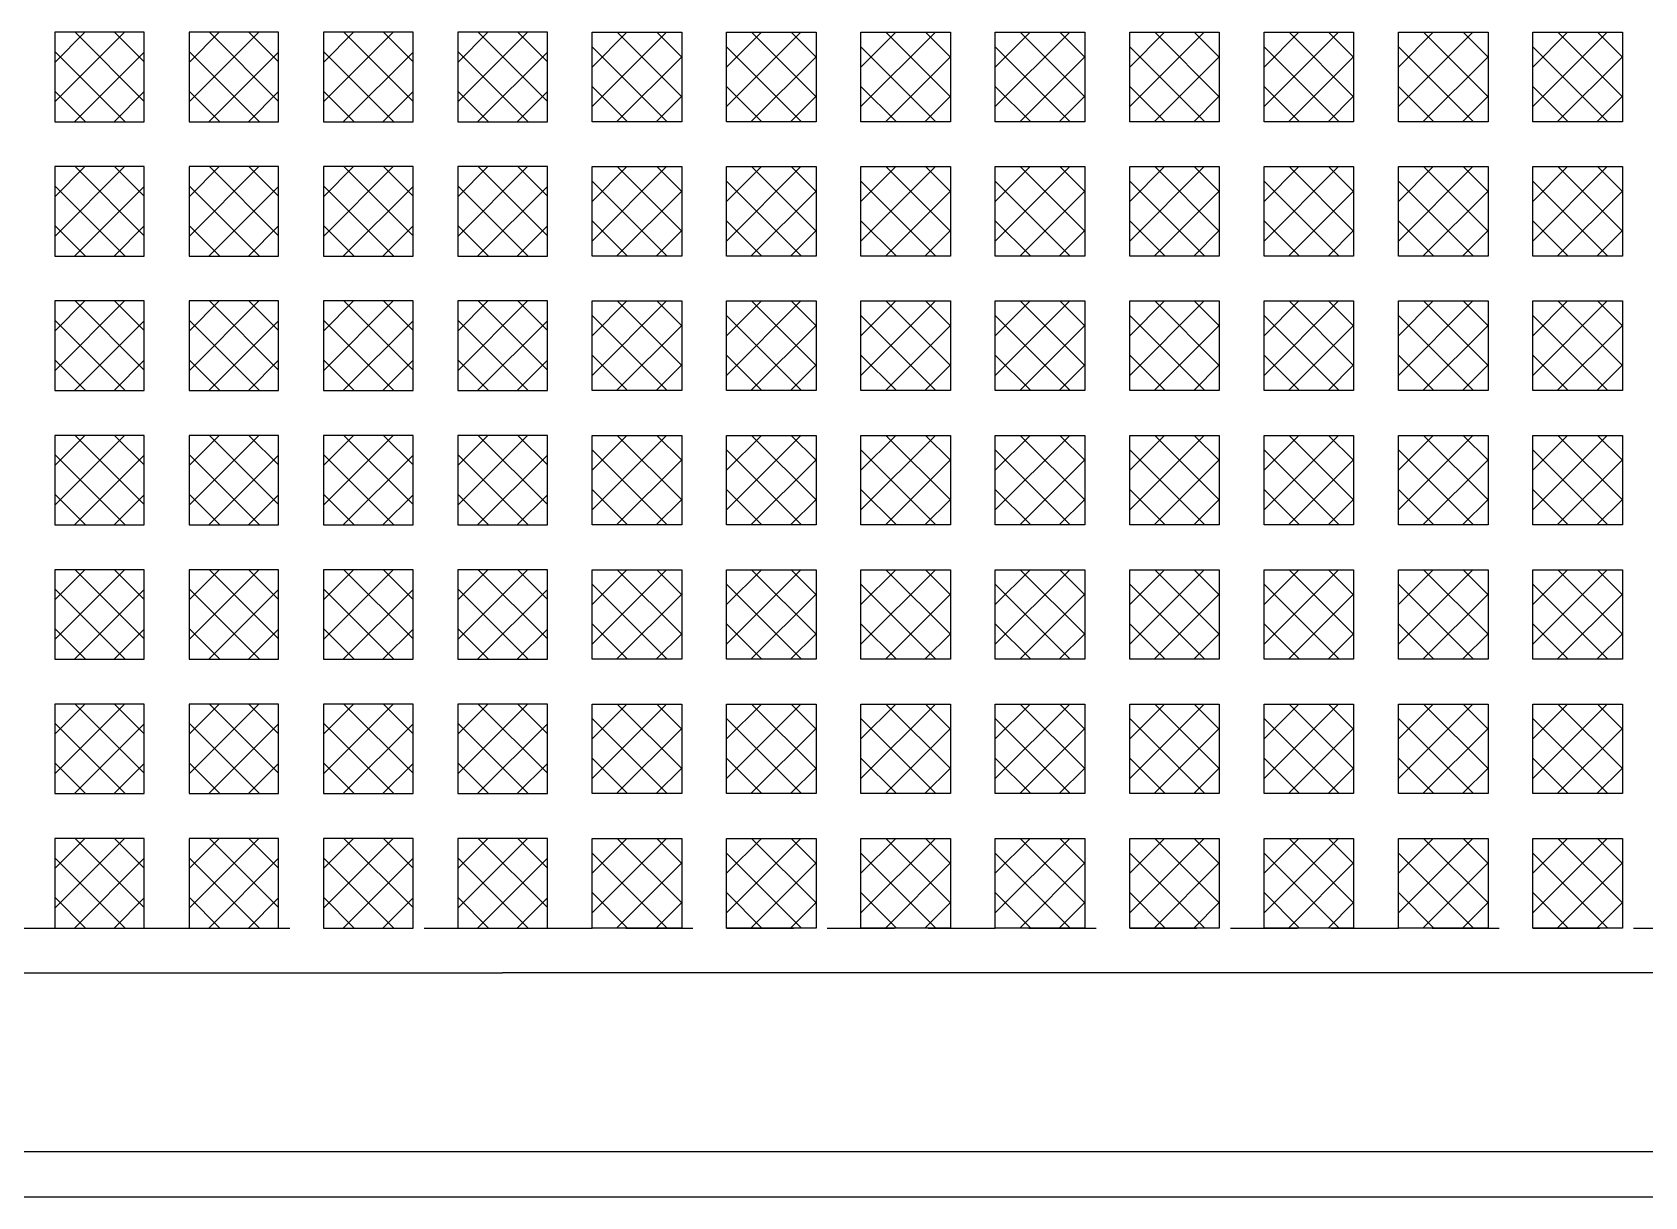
# Model space of a CAD drawing. Header units: millimetres. Extents: x -10022 to -9882, y 2919 to 3099.
# Drawn here: x -9952.56 to -9916.56, y 2993.02 to 3019.02 of the extents above; entities that cross this region are included whole.
import ezdxf

# ---------------------------------------------------------------- set-up
doc = ezdxf.new("R2010")
doc.units = ezdxf.units.MM
doc.header["$LTSCALE"] = 0.3
doc.linetypes.add('CENTER', pattern=[50.8, 31.75, -6.35, 6.35, -6.35])
doc.linetypes.add('DASHED', pattern=[0.75, 0.5, -0.25])
for name, color, linetype in [('1', 1, 'Continuous'), ('4', 4, 'DASHED'), ('5', 5, 'Continuous'), ('6', 6, 'CENTER')]:
    doc.layers.add(name, color=color, linetype=linetype)

# ---------------------------------------------------------------- blocks, each defined once
blk = doc.blocks.new('nap')
at = {"layer": '5'}
h = blk.add_hatch(dxfattribs=at)
h.set_pattern_fill('ANSI37', color=256, scale=5, style=0)
h.set_pattern_definition([(45, (-6387.2333, -92.8017), (-0.44194174, 0.44194174), []), (135, (-6387.2333, -92.8017), (-0.44194174, -0.44194174), [])])
h.paths.add_polyline_path([(37, 25), (35, 25), (35, 23), (37, 23)])
h = blk.add_hatch(dxfattribs=at)
h.set_pattern_fill('ANSI37', color=256, scale=5, style=0)
h.set_pattern_definition([(45, (-6384.2333, -92.8017), (-0.44194174, 0.44194174), []), (135, (-6384.2333, -92.8017), (-0.44194174, -0.44194174), [])])
h.paths.add_polyline_path([(40, 25), (38, 25), (38, 23), (40, 23)])
h = blk.add_hatch(dxfattribs=at)
h.set_pattern_fill('ANSI37', color=256, scale=5, style=0)
h.set_pattern_definition([(45, (-6381.2333, -92.8017), (-0.44194174, 0.44194174), []), (135, (-6381.2333, -92.8017), (-0.44194174, -0.44194174), [])])
h.paths.add_polyline_path([(43, 25), (41, 25), (41, 23), (43, 23)])
h = blk.add_hatch(dxfattribs=at)
h.set_pattern_fill('ANSI37', color=256, scale=5, style=0)
h.set_pattern_definition([(45, (-6378.2333, -92.8017), (-0.44194174, 0.44194174), []), (135, (-6378.2333, -92.8017), (-0.44194174, -0.44194174), [])])
h.paths.add_polyline_path([(46, 25), (44, 25), (44, 23), (46, 23)])
h = blk.add_hatch(dxfattribs=at)
h.set_pattern_fill('ANSI37', color=256, scale=5, style=0)
h.set_pattern_definition([(135, (6471.2333, -92.8017), (0.44194174, 0.44194174), []), (45, (6471.2333, -92.8017), (0.44194174, -0.44194174), [])])
h.paths.add_polyline_path([(47, 25), (49, 25), (49, 23), (47, 23)])
h = blk.add_hatch(dxfattribs=at)
h.set_pattern_fill('ANSI37', color=256, scale=5, style=0)
h.set_pattern_definition([(135, (6474.2333, -92.8017), (0.44194174, 0.44194174), []), (45, (6474.2333, -92.8017), (0.44194174, -0.44194174), [])])
h.paths.add_polyline_path([(50, 25), (52, 25), (52, 23), (50, 23)])
h = blk.add_hatch(dxfattribs=at)
h.set_pattern_fill('ANSI37', color=256, scale=5, style=0)
h.set_pattern_definition([(135, (6477.2333, -92.8017), (0.44194174, 0.44194174), []), (45, (6477.2333, -92.8017), (0.44194174, -0.44194174), [])])
h.paths.add_polyline_path([(53, 25), (55, 25), (55, 23), (53, 23)])
h = blk.add_hatch(dxfattribs=at)
h.set_pattern_fill('ANSI37', color=256, scale=5, style=0)
h.set_pattern_definition([(135, (6480.2333, -92.8017), (0.44194174, 0.44194174), []), (45, (6480.2333, -92.8017), (0.44194174, -0.44194174), [])])
h.paths.add_polyline_path([(56, 25), (58, 25), (58, 23), (56, 23)])
h = blk.add_hatch(dxfattribs=at)
h.set_pattern_fill('ANSI37', color=256, scale=5, style=0)
h.set_pattern_definition([(135, (6483.2333, -92.8017), (0.44194174, 0.44194174), []), (45, (6483.2333, -92.8017), (0.44194174, -0.44194174), [])])
h.paths.add_polyline_path([(59, 25), (61, 25), (61, 23), (59, 23)])
h = blk.add_hatch(dxfattribs=at)
h.set_pattern_fill('ANSI37', color=256, scale=5, style=0)
h.set_pattern_definition([(135, (6486.2333, -92.8017), (0.44194174, 0.44194174), []), (45, (6486.2333, -92.8017), (0.44194174, -0.44194174), [])])
h.paths.add_polyline_path([(62, 25), (64, 25), (64, 23), (62, 23)])
h = blk.add_hatch(dxfattribs=at)
h.set_pattern_fill('ANSI37', color=256, scale=5, style=0)
h.set_pattern_definition([(135, (6489.2333, -92.8017), (0.44194174, 0.44194174), []), (45, (6489.2333, -92.8017), (0.44194174, -0.44194174), [])])
h.paths.add_polyline_path([(65, 25), (67, 25), (67, 23), (65, 23)])
h = blk.add_hatch(dxfattribs=at)
h.set_pattern_fill('ANSI37', color=256, scale=5, style=0)
h.set_pattern_definition([(135, (6492.2333, -92.8017), (0.44194174, 0.44194174), []), (45, (6492.2333, -92.8017), (0.44194174, -0.44194174), [])])
h.paths.add_polyline_path([(68, 25), (70, 25), (70, 23), (68, 23)])
h = blk.add_hatch(dxfattribs=at)
h.set_pattern_fill('ANSI37', color=256, scale=5, style=0)
h.set_pattern_definition([(45, (-6387.2333, -95.8017), (-0.44194174, 0.44194174), []), (135, (-6387.2333, -95.8017), (-0.44194174, -0.44194174), [])])
h.paths.add_polyline_path([(37, 22), (35, 22), (35, 20), (37, 20)])
h = blk.add_hatch(dxfattribs=at)
h.set_pattern_fill('ANSI37', color=256, scale=5, style=0)
h.set_pattern_definition([(45, (-6384.2333, -95.8017), (-0.44194174, 0.44194174), []), (135, (-6384.2333, -95.8017), (-0.44194174, -0.44194174), [])])
h.paths.add_polyline_path([(40, 22), (38, 22), (38, 20), (40, 20)])
h = blk.add_hatch(dxfattribs=at)
h.set_pattern_fill('ANSI37', color=256, scale=5, style=0)
h.set_pattern_definition([(45, (-6381.2333, -95.8017), (-0.44194174, 0.44194174), []), (135, (-6381.2333, -95.8017), (-0.44194174, -0.44194174), [])])
h.paths.add_polyline_path([(43, 22), (41, 22), (41, 20), (43, 20)])
h = blk.add_hatch(dxfattribs=at)
h.set_pattern_fill('ANSI37', color=256, scale=5, style=0)
h.set_pattern_definition([(45, (-6378.2333, -95.8017), (-0.44194174, 0.44194174), []), (135, (-6378.2333, -95.8017), (-0.44194174, -0.44194174), [])])
h.paths.add_polyline_path([(46, 22), (44, 22), (44, 20), (46, 20)])
h = blk.add_hatch(dxfattribs=at)
h.set_pattern_fill('ANSI37', color=256, scale=5, style=0)
h.set_pattern_definition([(135, (6471.2333, -95.8017), (0.44194174, 0.44194174), []), (45, (6471.2333, -95.8017), (0.44194174, -0.44194174), [])])
h.paths.add_polyline_path([(47, 22), (49, 22), (49, 20), (47, 20)])
h = blk.add_hatch(dxfattribs=at)
h.set_pattern_fill('ANSI37', color=256, scale=5, style=0)
h.set_pattern_definition([(135, (6474.2333, -95.8017), (0.44194174, 0.44194174), []), (45, (6474.2333, -95.8017), (0.44194174, -0.44194174), [])])
h.paths.add_polyline_path([(50, 22), (52, 22), (52, 20), (50, 20)])
h = blk.add_hatch(dxfattribs=at)
h.set_pattern_fill('ANSI37', color=256, scale=5, style=0)
h.set_pattern_definition([(135, (6477.2333, -95.8017), (0.44194174, 0.44194174), []), (45, (6477.2333, -95.8017), (0.44194174, -0.44194174), [])])
h.paths.add_polyline_path([(53, 22), (55, 22), (55, 20), (53, 20)])
h = blk.add_hatch(dxfattribs=at)
h.set_pattern_fill('ANSI37', color=256, scale=5, style=0)
h.set_pattern_definition([(135, (6480.2333, -95.8017), (0.44194174, 0.44194174), []), (45, (6480.2333, -95.8017), (0.44194174, -0.44194174), [])])
h.paths.add_polyline_path([(56, 22), (58, 22), (58, 20), (56, 20)])
h = blk.add_hatch(dxfattribs=at)
h.set_pattern_fill('ANSI37', color=256, scale=5, style=0)
h.set_pattern_definition([(135, (6483.2333, -95.8017), (0.44194174, 0.44194174), []), (45, (6483.2333, -95.8017), (0.44194174, -0.44194174), [])])
h.paths.add_polyline_path([(59, 22), (61, 22), (61, 20), (59, 20)])
h = blk.add_hatch(dxfattribs=at)
h.set_pattern_fill('ANSI37', color=256, scale=5, style=0)
h.set_pattern_definition([(135, (6486.2333, -95.8017), (0.44194174, 0.44194174), []), (45, (6486.2333, -95.8017), (0.44194174, -0.44194174), [])])
h.paths.add_polyline_path([(62, 22), (64, 22), (64, 20), (62, 20)])
h = blk.add_hatch(dxfattribs=at)
h.set_pattern_fill('ANSI37', color=256, scale=5, style=0)
h.set_pattern_definition([(135, (6489.2333, -95.8017), (0.44194174, 0.44194174), []), (45, (6489.2333, -95.8017), (0.44194174, -0.44194174), [])])
h.paths.add_polyline_path([(65, 22), (67, 22), (67, 20), (65, 20)])
h = blk.add_hatch(dxfattribs=at)
h.set_pattern_fill('ANSI37', color=256, scale=5, style=0)
h.set_pattern_definition([(135, (6492.2333, -95.8017), (0.44194174, 0.44194174), []), (45, (6492.2333, -95.8017), (0.44194174, -0.44194174), [])])
h.paths.add_polyline_path([(68, 22), (70, 22), (70, 20), (68, 20)])
h = blk.add_hatch(dxfattribs=at)
h.set_pattern_fill('ANSI37', color=256, scale=5, style=0)
h.set_pattern_definition([(45, (-6387.2333, -98.8017), (-0.44194174, 0.44194174), []), (135, (-6387.2333, -98.8017), (-0.44194174, -0.44194174), [])])
h.paths.add_polyline_path([(37, 19), (35, 19), (35, 17), (37, 17)])
h = blk.add_hatch(dxfattribs=at)
h.set_pattern_fill('ANSI37', color=256, scale=5, style=0)
h.set_pattern_definition([(45, (-6384.2333, -98.8017), (-0.44194174, 0.44194174), []), (135, (-6384.2333, -98.8017), (-0.44194174, -0.44194174), [])])
h.paths.add_polyline_path([(40, 19), (38, 19), (38, 17), (40, 17)])
h = blk.add_hatch(dxfattribs=at)
h.set_pattern_fill('ANSI37', color=256, scale=5, style=0)
h.set_pattern_definition([(45, (-6381.2333, -98.8017), (-0.44194174, 0.44194174), []), (135, (-6381.2333, -98.8017), (-0.44194174, -0.44194174), [])])
h.paths.add_polyline_path([(43, 19), (41, 19), (41, 17), (43, 17)])
h = blk.add_hatch(dxfattribs=at)
h.set_pattern_fill('ANSI37', color=256, scale=5, style=0)
h.set_pattern_definition([(45, (-6378.2333, -98.8017), (-0.44194174, 0.44194174), []), (135, (-6378.2333, -98.8017), (-0.44194174, -0.44194174), [])])
h.paths.add_polyline_path([(46, 19), (44, 19), (44, 17), (46, 17)])
h = blk.add_hatch(dxfattribs=at)
h.set_pattern_fill('ANSI37', color=256, scale=5, style=0)
h.set_pattern_definition([(135, (6471.2333, -98.8017), (0.44194174, 0.44194174), []), (45, (6471.2333, -98.8017), (0.44194174, -0.44194174), [])])
h.paths.add_polyline_path([(47, 19), (49, 19), (49, 17), (47, 17)])
h = blk.add_hatch(dxfattribs=at)
h.set_pattern_fill('ANSI37', color=256, scale=5, style=0)
h.set_pattern_definition([(135, (6474.2333, -98.8017), (0.44194174, 0.44194174), []), (45, (6474.2333, -98.8017), (0.44194174, -0.44194174), [])])
h.paths.add_polyline_path([(50, 19), (52, 19), (52, 17), (50, 17)])
h = blk.add_hatch(dxfattribs=at)
h.set_pattern_fill('ANSI37', color=256, scale=5, style=0)
h.set_pattern_definition([(135, (6477.2333, -98.8017), (0.44194174, 0.44194174), []), (45, (6477.2333, -98.8017), (0.44194174, -0.44194174), [])])
h.paths.add_polyline_path([(53, 19), (55, 19), (55, 17), (53, 17)])
h = blk.add_hatch(dxfattribs=at)
h.set_pattern_fill('ANSI37', color=256, scale=5, style=0)
h.set_pattern_definition([(135, (6480.2333, -98.8017), (0.44194174, 0.44194174), []), (45, (6480.2333, -98.8017), (0.44194174, -0.44194174), [])])
h.paths.add_polyline_path([(56, 19), (58, 19), (58, 17), (56, 17)])
h = blk.add_hatch(dxfattribs=at)
h.set_pattern_fill('ANSI37', color=256, scale=5, style=0)
h.set_pattern_definition([(135, (6483.2333, -98.8017), (0.44194174, 0.44194174), []), (45, (6483.2333, -98.8017), (0.44194174, -0.44194174), [])])
h.paths.add_polyline_path([(59, 19), (61, 19), (61, 17), (59, 17)])
h = blk.add_hatch(dxfattribs=at)
h.set_pattern_fill('ANSI37', color=256, scale=5, style=0)
h.set_pattern_definition([(135, (6486.2333, -98.8017), (0.44194174, 0.44194174), []), (45, (6486.2333, -98.8017), (0.44194174, -0.44194174), [])])
h.paths.add_polyline_path([(62, 19), (64, 19), (64, 17), (62, 17)])
h = blk.add_hatch(dxfattribs=at)
h.set_pattern_fill('ANSI37', color=256, scale=5, style=0)
h.set_pattern_definition([(135, (6489.2333, -98.8017), (0.44194174, 0.44194174), []), (45, (6489.2333, -98.8017), (0.44194174, -0.44194174), [])])
h.paths.add_polyline_path([(65, 19), (67, 19), (67, 17), (65, 17)])
h = blk.add_hatch(dxfattribs=at)
h.set_pattern_fill('ANSI37', color=256, scale=5, style=0)
h.set_pattern_definition([(135, (6492.2333, -98.8017), (0.44194174, 0.44194174), []), (45, (6492.2333, -98.8017), (0.44194174, -0.44194174), [])])
h.paths.add_polyline_path([(68, 19), (70, 19), (70, 17), (68, 17)])
h = blk.add_hatch(dxfattribs=at)
h.set_pattern_fill('ANSI37', color=256, scale=5, style=0)
h.set_pattern_definition([(45, (-6387.2333, -101.8017), (-0.44194174, 0.44194174), []), (135, (-6387.2333, -101.8017), (-0.44194174, -0.44194174), [])])
h.paths.add_polyline_path([(37, 16), (35, 16), (35, 14), (37, 14)])
h = blk.add_hatch(dxfattribs=at)
h.set_pattern_fill('ANSI37', color=256, scale=5, style=0)
h.set_pattern_definition([(45, (-6384.2333, -101.8017), (-0.44194174, 0.44194174), []), (135, (-6384.2333, -101.8017), (-0.44194174, -0.44194174), [])])
h.paths.add_polyline_path([(40, 16), (38, 16), (38, 14), (40, 14)])
h = blk.add_hatch(dxfattribs=at)
h.set_pattern_fill('ANSI37', color=256, scale=5, style=0)
h.set_pattern_definition([(45, (-6381.2333, -101.8017), (-0.44194174, 0.44194174), []), (135, (-6381.2333, -101.8017), (-0.44194174, -0.44194174), [])])
h.paths.add_polyline_path([(43, 16), (41, 16), (41, 14), (43, 14)])
h = blk.add_hatch(dxfattribs=at)
h.set_pattern_fill('ANSI37', color=256, scale=5, style=0)
h.set_pattern_definition([(45, (-6378.2333, -101.8017), (-0.44194174, 0.44194174), []), (135, (-6378.2333, -101.8017), (-0.44194174, -0.44194174), [])])
h.paths.add_polyline_path([(46, 16), (44, 16), (44, 14), (46, 14)])
h = blk.add_hatch(dxfattribs=at)
h.set_pattern_fill('ANSI37', color=256, scale=5, style=0)
h.set_pattern_definition([(135, (6471.2333, -101.8017), (0.44194174, 0.44194174), []), (45, (6471.2333, -101.8017), (0.44194174, -0.44194174), [])])
h.paths.add_polyline_path([(47, 16), (49, 16), (49, 14), (47, 14)])
h = blk.add_hatch(dxfattribs=at)
h.set_pattern_fill('ANSI37', color=256, scale=5, style=0)
h.set_pattern_definition([(135, (6474.2333, -101.8017), (0.44194174, 0.44194174), []), (45, (6474.2333, -101.8017), (0.44194174, -0.44194174), [])])
h.paths.add_polyline_path([(50, 16), (52, 16), (52, 14), (50, 14)])
h = blk.add_hatch(dxfattribs=at)
h.set_pattern_fill('ANSI37', color=256, scale=5, style=0)
h.set_pattern_definition([(135, (6477.2333, -101.8017), (0.44194174, 0.44194174), []), (45, (6477.2333, -101.8017), (0.44194174, -0.44194174), [])])
h.paths.add_polyline_path([(53, 16), (55, 16), (55, 14), (53, 14)])
h = blk.add_hatch(dxfattribs=at)
h.set_pattern_fill('ANSI37', color=256, scale=5, style=0)
h.set_pattern_definition([(135, (6480.2333, -101.8017), (0.44194174, 0.44194174), []), (45, (6480.2333, -101.8017), (0.44194174, -0.44194174), [])])
h.paths.add_polyline_path([(56, 16), (58, 16), (58, 14), (56, 14)])
h = blk.add_hatch(dxfattribs=at)
h.set_pattern_fill('ANSI37', color=256, scale=5, style=0)
h.set_pattern_definition([(135, (6483.2333, -101.8017), (0.44194174, 0.44194174), []), (45, (6483.2333, -101.8017), (0.44194174, -0.44194174), [])])
h.paths.add_polyline_path([(59, 16), (61, 16), (61, 14), (59, 14)])
h = blk.add_hatch(dxfattribs=at)
h.set_pattern_fill('ANSI37', color=256, scale=5, style=0)
h.set_pattern_definition([(135, (6486.2333, -101.8017), (0.44194174, 0.44194174), []), (45, (6486.2333, -101.8017), (0.44194174, -0.44194174), [])])
h.paths.add_polyline_path([(62, 16), (64, 16), (64, 14), (62, 14)])
h = blk.add_hatch(dxfattribs=at)
h.set_pattern_fill('ANSI37', color=256, scale=5, style=0)
h.set_pattern_definition([(135, (6489.2333, -101.8017), (0.44194174, 0.44194174), []), (45, (6489.2333, -101.8017), (0.44194174, -0.44194174), [])])
h.paths.add_polyline_path([(65, 16), (67, 16), (67, 14), (65, 14)])
h = blk.add_hatch(dxfattribs=at)
h.set_pattern_fill('ANSI37', color=256, scale=5, style=0)
h.set_pattern_definition([(135, (6492.2333, -101.8017), (0.44194174, 0.44194174), []), (45, (6492.2333, -101.8017), (0.44194174, -0.44194174), [])])
h.paths.add_polyline_path([(68, 16), (70, 16), (70, 14), (68, 14)])
h = blk.add_hatch(dxfattribs=at)
h.set_pattern_fill('ANSI37', color=256, scale=5, style=0)
h.set_pattern_definition([(45, (-6387.2333, -104.8017), (-0.44194174, 0.44194174), []), (135, (-6387.2333, -104.8017), (-0.44194174, -0.44194174), [])])
h.paths.add_polyline_path([(37, 13), (35, 13), (35, 11), (37, 11)])
h = blk.add_hatch(dxfattribs=at)
h.set_pattern_fill('ANSI37', color=256, scale=5, style=0)
h.set_pattern_definition([(45, (-6384.2333, -104.8017), (-0.44194174, 0.44194174), []), (135, (-6384.2333, -104.8017), (-0.44194174, -0.44194174), [])])
h.paths.add_polyline_path([(40, 13), (38, 13), (38, 11), (40, 11)])
h = blk.add_hatch(dxfattribs=at)
h.set_pattern_fill('ANSI37', color=256, scale=5, style=0)
h.set_pattern_definition([(45, (-6381.2333, -104.8017), (-0.44194174, 0.44194174), []), (135, (-6381.2333, -104.8017), (-0.44194174, -0.44194174), [])])
h.paths.add_polyline_path([(43, 13), (41, 13), (41, 11), (43, 11)])
h = blk.add_hatch(dxfattribs=at)
h.set_pattern_fill('ANSI37', color=256, scale=5, style=0)
h.set_pattern_definition([(45, (-6378.2333, -104.8017), (-0.44194174, 0.44194174), []), (135, (-6378.2333, -104.8017), (-0.44194174, -0.44194174), [])])
h.paths.add_polyline_path([(46, 13), (44, 13), (44, 11), (46, 11)])
h = blk.add_hatch(dxfattribs=at)
h.set_pattern_fill('ANSI37', color=256, scale=5, style=0)
h.set_pattern_definition([(135, (6471.2333, -104.8017), (0.44194174, 0.44194174), []), (45, (6471.2333, -104.8017), (0.44194174, -0.44194174), [])])
h.paths.add_polyline_path([(47, 13), (49, 13), (49, 11), (47, 11)])
h = blk.add_hatch(dxfattribs=at)
h.set_pattern_fill('ANSI37', color=256, scale=5, style=0)
h.set_pattern_definition([(135, (6474.2333, -104.8017), (0.44194174, 0.44194174), []), (45, (6474.2333, -104.8017), (0.44194174, -0.44194174), [])])
h.paths.add_polyline_path([(50, 13), (52, 13), (52, 11), (50, 11)])
h = blk.add_hatch(dxfattribs=at)
h.set_pattern_fill('ANSI37', color=256, scale=5, style=0)
h.set_pattern_definition([(135, (6477.2333, -104.8017), (0.44194174, 0.44194174), []), (45, (6477.2333, -104.8017), (0.44194174, -0.44194174), [])])
h.paths.add_polyline_path([(53, 13), (55, 13), (55, 11), (53, 11)])
h = blk.add_hatch(dxfattribs=at)
h.set_pattern_fill('ANSI37', color=256, scale=5, style=0)
h.set_pattern_definition([(135, (6480.2333, -104.8017), (0.44194174, 0.44194174), []), (45, (6480.2333, -104.8017), (0.44194174, -0.44194174), [])])
h.paths.add_polyline_path([(56, 13), (58, 13), (58, 11), (56, 11)])
h = blk.add_hatch(dxfattribs=at)
h.set_pattern_fill('ANSI37', color=256, scale=5, style=0)
h.set_pattern_definition([(135, (6483.2333, -104.8017), (0.44194174, 0.44194174), []), (45, (6483.2333, -104.8017), (0.44194174, -0.44194174), [])])
h.paths.add_polyline_path([(59, 13), (61, 13), (61, 11), (59, 11)])
h = blk.add_hatch(dxfattribs=at)
h.set_pattern_fill('ANSI37', color=256, scale=5, style=0)
h.set_pattern_definition([(135, (6486.2333, -104.8017), (0.44194174, 0.44194174), []), (45, (6486.2333, -104.8017), (0.44194174, -0.44194174), [])])
h.paths.add_polyline_path([(62, 13), (64, 13), (64, 11), (62, 11)])
h = blk.add_hatch(dxfattribs=at)
h.set_pattern_fill('ANSI37', color=256, scale=5, style=0)
h.set_pattern_definition([(135, (6489.2333, -104.8017), (0.44194174, 0.44194174), []), (45, (6489.2333, -104.8017), (0.44194174, -0.44194174), [])])
h.paths.add_polyline_path([(65, 13), (67, 13), (67, 11), (65, 11)])
h = blk.add_hatch(dxfattribs=at)
h.set_pattern_fill('ANSI37', color=256, scale=5, style=0)
h.set_pattern_definition([(135, (6492.2333, -104.8017), (0.44194174, 0.44194174), []), (45, (6492.2333, -104.8017), (0.44194174, -0.44194174), [])])
h.paths.add_polyline_path([(68, 13), (70, 13), (70, 11), (68, 11)])
h = blk.add_hatch(dxfattribs=at)
h.set_pattern_fill('ANSI37', color=256, scale=5, style=0)
h.set_pattern_definition([(45, (-6387.2333, -107.8017), (-0.44194174, 0.44194174), []), (135, (-6387.2333, -107.8017), (-0.44194174, -0.44194174), [])])
h.paths.add_polyline_path([(37, 10), (35, 10), (35, 8), (37, 8)])
h = blk.add_hatch(dxfattribs=at)
h.set_pattern_fill('ANSI37', color=256, scale=5, style=0)
h.set_pattern_definition([(45, (-6384.2333, -107.8017), (-0.44194174, 0.44194174), []), (135, (-6384.2333, -107.8017), (-0.44194174, -0.44194174), [])])
h.paths.add_polyline_path([(40, 10), (38, 10), (38, 8), (40, 8)])
h = blk.add_hatch(dxfattribs=at)
h.set_pattern_fill('ANSI37', color=256, scale=5, style=0)
h.set_pattern_definition([(45, (-6381.2333, -107.8017), (-0.44194174, 0.44194174), []), (135, (-6381.2333, -107.8017), (-0.44194174, -0.44194174), [])])
h.paths.add_polyline_path([(43, 10), (41, 10), (41, 8), (43, 8)])
h = blk.add_hatch(dxfattribs=at)
h.set_pattern_fill('ANSI37', color=256, scale=5, style=0)
h.set_pattern_definition([(45, (-6378.2333, -107.8017), (-0.44194174, 0.44194174), []), (135, (-6378.2333, -107.8017), (-0.44194174, -0.44194174), [])])
h.paths.add_polyline_path([(46, 10), (44, 10), (44, 8), (46, 8)])
h = blk.add_hatch(dxfattribs=at)
h.set_pattern_fill('ANSI37', color=256, scale=5, style=0)
h.set_pattern_definition([(135, (6471.2333, -107.8017), (0.44194174, 0.44194174), []), (45, (6471.2333, -107.8017), (0.44194174, -0.44194174), [])])
h.paths.add_polyline_path([(47, 10), (49, 10), (49, 8), (47, 8)])
h = blk.add_hatch(dxfattribs=at)
h.set_pattern_fill('ANSI37', color=256, scale=5, style=0)
h.set_pattern_definition([(135, (6474.2333, -107.8017), (0.44194174, 0.44194174), []), (45, (6474.2333, -107.8017), (0.44194174, -0.44194174), [])])
h.paths.add_polyline_path([(50, 10), (52, 10), (52, 8), (50, 8)])
h = blk.add_hatch(dxfattribs=at)
h.set_pattern_fill('ANSI37', color=256, scale=5, style=0)
h.set_pattern_definition([(135, (6477.2333, -107.8017), (0.44194174, 0.44194174), []), (45, (6477.2333, -107.8017), (0.44194174, -0.44194174), [])])
h.paths.add_polyline_path([(53, 10), (55, 10), (55, 8), (53, 8)])
h = blk.add_hatch(dxfattribs=at)
h.set_pattern_fill('ANSI37', color=256, scale=5, style=0)
h.set_pattern_definition([(135, (6480.2333, -107.8017), (0.44194174, 0.44194174), []), (45, (6480.2333, -107.8017), (0.44194174, -0.44194174), [])])
h.paths.add_polyline_path([(56, 10), (58, 10), (58, 8), (56, 8)])
h = blk.add_hatch(dxfattribs=at)
h.set_pattern_fill('ANSI37', color=256, scale=5, style=0)
h.set_pattern_definition([(135, (6483.2333, -107.8017), (0.44194174, 0.44194174), []), (45, (6483.2333, -107.8017), (0.44194174, -0.44194174), [])])
h.paths.add_polyline_path([(59, 10), (61, 10), (61, 8), (59, 8)])
h = blk.add_hatch(dxfattribs=at)
h.set_pattern_fill('ANSI37', color=256, scale=5, style=0)
h.set_pattern_definition([(135, (6486.2333, -107.8017), (0.44194174, 0.44194174), []), (45, (6486.2333, -107.8017), (0.44194174, -0.44194174), [])])
h.paths.add_polyline_path([(62, 10), (64, 10), (64, 8), (62, 8)])
h = blk.add_hatch(dxfattribs=at)
h.set_pattern_fill('ANSI37', color=256, scale=5, style=0)
h.set_pattern_definition([(135, (6489.2333, -107.8017), (0.44194174, 0.44194174), []), (45, (6489.2333, -107.8017), (0.44194174, -0.44194174), [])])
h.paths.add_polyline_path([(65, 10), (67, 10), (67, 8), (65, 8)])
h = blk.add_hatch(dxfattribs=at)
h.set_pattern_fill('ANSI37', color=256, scale=5, style=0)
h.set_pattern_definition([(135, (6492.2333, -107.8017), (0.44194174, 0.44194174), []), (45, (6492.2333, -107.8017), (0.44194174, -0.44194174), [])])
h.paths.add_polyline_path([(68, 10), (70, 10), (70, 8), (68, 8)])
h = blk.add_hatch(dxfattribs=at)
h.set_pattern_fill('ANSI37', color=256, scale=5, style=0)
h.set_pattern_definition([(45, (-6387.2333, -110.8017), (-0.44194174, 0.44194174), []), (135, (-6387.2333, -110.8017), (-0.44194174, -0.44194174), [])])
h.paths.add_polyline_path([(37, 7), (35, 7), (35, 5), (37, 5)])
h = blk.add_hatch(dxfattribs=at)
h.set_pattern_fill('ANSI37', color=256, scale=5, style=0)
h.set_pattern_definition([(45, (-6384.2333, -110.8017), (-0.44194174, 0.44194174), []), (135, (-6384.2333, -110.8017), (-0.44194174, -0.44194174), [])])
h.paths.add_polyline_path([(40, 7), (38, 7), (38, 5), (40, 5)])
h = blk.add_hatch(dxfattribs=at)
h.set_pattern_fill('ANSI37', color=256, scale=5, style=0)
h.set_pattern_definition([(45, (-6381.2333, -110.8017), (-0.44194174, 0.44194174), []), (135, (-6381.2333, -110.8017), (-0.44194174, -0.44194174), [])])
h.paths.add_polyline_path([(43, 7), (41, 7), (41, 5), (43, 5)])
h = blk.add_hatch(dxfattribs=at)
h.set_pattern_fill('ANSI37', color=256, scale=5, style=0)
h.set_pattern_definition([(45, (-6378.2333, -110.8017), (-0.44194174, 0.44194174), []), (135, (-6378.2333, -110.8017), (-0.44194174, -0.44194174), [])])
h.paths.add_polyline_path([(46, 7), (44, 7), (44, 5), (46, 5)])
h = blk.add_hatch(dxfattribs=at)
h.set_pattern_fill('ANSI37', color=256, scale=5, style=0)
h.set_pattern_definition([(135, (6471.2333, -110.8017), (0.44194174, 0.44194174), []), (45, (6471.2333, -110.8017), (0.44194174, -0.44194174), [])])
h.paths.add_polyline_path([(47, 7), (49, 7), (49, 5), (47, 5)])
h = blk.add_hatch(dxfattribs=at)
h.set_pattern_fill('ANSI37', color=256, scale=5, style=0)
h.set_pattern_definition([(135, (6474.2333, -110.8017), (0.44194174, 0.44194174), []), (45, (6474.2333, -110.8017), (0.44194174, -0.44194174), [])])
h.paths.add_polyline_path([(50, 7), (52, 7), (52, 5), (50, 5)])
h = blk.add_hatch(dxfattribs=at)
h.set_pattern_fill('ANSI37', color=256, scale=5, style=0)
h.set_pattern_definition([(135, (6477.2333, -110.8017), (0.44194174, 0.44194174), []), (45, (6477.2333, -110.8017), (0.44194174, -0.44194174), [])])
h.paths.add_polyline_path([(53, 7), (55, 7), (55, 5), (53, 5)])
h = blk.add_hatch(dxfattribs=at)
h.set_pattern_fill('ANSI37', color=256, scale=5, style=0)
h.set_pattern_definition([(135, (6480.2333, -110.8017), (0.44194174, 0.44194174), []), (45, (6480.2333, -110.8017), (0.44194174, -0.44194174), [])])
h.paths.add_polyline_path([(56, 7), (58, 7), (58, 5), (56, 5)])
h = blk.add_hatch(dxfattribs=at)
h.set_pattern_fill('ANSI37', color=256, scale=5, style=0)
h.set_pattern_definition([(135, (6483.2333, -110.8017), (0.44194174, 0.44194174), []), (45, (6483.2333, -110.8017), (0.44194174, -0.44194174), [])])
h.paths.add_polyline_path([(59, 7), (61, 7), (61, 5), (59, 5)])
h = blk.add_hatch(dxfattribs=at)
h.set_pattern_fill('ANSI37', color=256, scale=5, style=0)
h.set_pattern_definition([(135, (6486.2333, -110.8017), (0.44194174, 0.44194174), []), (45, (6486.2333, -110.8017), (0.44194174, -0.44194174), [])])
h.paths.add_polyline_path([(62, 7), (64, 7), (64, 5), (62, 5)])
h = blk.add_hatch(dxfattribs=at)
h.set_pattern_fill('ANSI37', color=256, scale=5, style=0)
h.set_pattern_definition([(135, (6489.2333, -110.8017), (0.44194174, 0.44194174), []), (45, (6489.2333, -110.8017), (0.44194174, -0.44194174), [])])
h.paths.add_polyline_path([(65, 7), (67, 7), (67, 5), (65, 5)])
h = blk.add_hatch(dxfattribs=at)
h.set_pattern_fill('ANSI37', color=256, scale=5, style=0)
h.set_pattern_definition([(135, (6492.2333, -110.8017), (0.44194174, 0.44194174), []), (45, (6492.2333, -110.8017), (0.44194174, -0.44194174), [])])
h.paths.add_polyline_path([(68, 7), (70, 7), (70, 5), (68, 5)])
at = {"layer": '1'}
for p, q in [((4, 4), (45, 4)), ((86, 4), (45, 4)), ((90, 0), (0, 0))]:
    blk.add_line(p, q, dxfattribs=at)
at = {"layer": '6'}
for points in [[(35, 23), (37, 23), (37, 25), (35, 25)], [(38, 23), (40, 23), (40, 25), (38, 25)], [(41, 23), (43, 23), (43, 25), (41, 25)], [(44, 23), (46, 23), (46, 25), (44, 25)], [(49, 23), (47, 23), (47, 25), (49, 25)], [(52, 23), (50, 23), (50, 25), (52, 25)], [(55, 23), (53, 23), (53, 25), (55, 25)], [(58, 23), (56, 23), (56, 25), (58, 25)], [(61, 23), (59, 23), (59, 25), (61, 25)], [(64, 23), (62, 23), (62, 25), (64, 25)], [(67, 23), (65, 23), (65, 25), (67, 25)], [(70, 23), (68, 23), (68, 25), (70, 25)], [(35, 20), (37, 20), (37, 22), (35, 22)], [(38, 20), (40, 20), (40, 22), (38, 22)], [(41, 20), (43, 20), (43, 22), (41, 22)], [(44, 20), (46, 20), (46, 22), (44, 22)], [(49, 20), (47, 20), (47, 22), (49, 22)], [(52, 20), (50, 20), (50, 22), (52, 22)], [(55, 20), (53, 20), (53, 22), (55, 22)], [(58, 20), (56, 20), (56, 22), (58, 22)], [(61, 20), (59, 20), (59, 22), (61, 22)], [(64, 20), (62, 20), (62, 22), (64, 22)], [(67, 20), (65, 20), (65, 22), (67, 22)], [(70, 20), (68, 20), (68, 22), (70, 22)], [(35, 17), (37, 17), (37, 19), (35, 19)], [(38, 17), (40, 17), (40, 19), (38, 19)], [(41, 17), (43, 17), (43, 19), (41, 19)], [(44, 17), (46, 17), (46, 19), (44, 19)], [(49, 17), (47, 17), (47, 19), (49, 19)], [(52, 17), (50, 17), (50, 19), (52, 19)], [(55, 17), (53, 17), (53, 19), (55, 19)], [(58, 17), (56, 17), (56, 19), (58, 19)], [(61, 17), (59, 17), (59, 19), (61, 19)], [(64, 17), (62, 17), (62, 19), (64, 19)], [(67, 17), (65, 17), (65, 19), (67, 19)], [(70, 17), (68, 17), (68, 19), (70, 19)], [(35, 14), (37, 14), (37, 16), (35, 16)], [(38, 14), (40, 14), (40, 16), (38, 16)], [(41, 14), (43, 14), (43, 16), (41, 16)], [(44, 14), (46, 14), (46, 16), (44, 16)], [(49, 14), (47, 14), (47, 16), (49, 16)], [(52, 14), (50, 14), (50, 16), (52, 16)], [(55, 14), (53, 14), (53, 16), (55, 16)], [(58, 14), (56, 14), (56, 16), (58, 16)], [(61, 14), (59, 14), (59, 16), (61, 16)], [(64, 14), (62, 14), (62, 16), (64, 16)], [(67, 14), (65, 14), (65, 16), (67, 16)], [(70, 14), (68, 14), (68, 16), (70, 16)], [(35, 11), (37, 11), (37, 13), (35, 13)], [(38, 11), (40, 11), (40, 13), (38, 13)], [(41, 11), (43, 11), (43, 13), (41, 13)], [(44, 11), (46, 11), (46, 13), (44, 13)], [(49, 11), (47, 11), (47, 13), (49, 13)], [(52, 11), (50, 11), (50, 13), (52, 13)], [(55, 11), (53, 11), (53, 13), (55, 13)], [(58, 11), (56, 11), (56, 13), (58, 13)], [(61, 11), (59, 11), (59, 13), (61, 13)], [(64, 11), (62, 11), (62, 13), (64, 13)], [(67, 11), (65, 11), (65, 13), (67, 13)], [(70, 11), (68, 11), (68, 13), (70, 13)], [(35, 8), (37, 8), (37, 10), (35, 10)], [(38, 8), (40, 8), (40, 10), (38, 10)], [(41, 8), (43, 8), (43, 10), (41, 10)], [(44, 8), (46, 8), (46, 10), (44, 10)], [(49, 8), (47, 8), (47, 10), (49, 10)], [(52, 8), (50, 8), (50, 10), (52, 10)], [(55, 8), (53, 8), (53, 10), (55, 10)], [(58, 8), (56, 8), (56, 10), (58, 10)], [(61, 8), (59, 8), (59, 10), (61, 10)], [(64, 8), (62, 8), (62, 10), (64, 10)], [(67, 8), (65, 8), (65, 10), (67, 10)], [(70, 8), (68, 8), (68, 10), (70, 10)], [(35, 5), (37, 5), (37, 7), (35, 7)], [(38, 5), (40, 5), (40, 7), (38, 7)], [(41, 5), (43, 5), (43, 7), (41, 7)], [(44, 5), (46, 5), (46, 7), (44, 7)], [(49, 5), (47, 5), (47, 7), (49, 7)], [(52, 5), (50, 5), (50, 7), (52, 7)], [(55, 5), (53, 5), (53, 7), (55, 7)], [(58, 5), (56, 5), (56, 7), (58, 7)], [(61, 5), (59, 5), (59, 7), (61, 7)], [(64, 5), (62, 5), (62, 7), (64, 7)], [(67, 5), (65, 5), (65, 7), (67, 7)], [(70, 5), (68, 5), (68, 7), (70, 7)]]:
    blk.add_lwpolyline(points, close=True, dxfattribs=at)

msp = doc.modelspace()

# ---------------------------------------------------------------- linework, layer by layer
msp.add_line((-9988.057, 2993.02), (-9896.057, 2993.02))
at = {"layer": '4', "ltscale": 10}
msp.add_line((-9982.057, 2999.02), (-9902.057, 2999.02), dxfattribs=at)

# ---------------------------------------------------------------- block references
msp.add_blockref('nap', (-9987.057, 2994.02))

doc.saveas('drawing.dxf')
